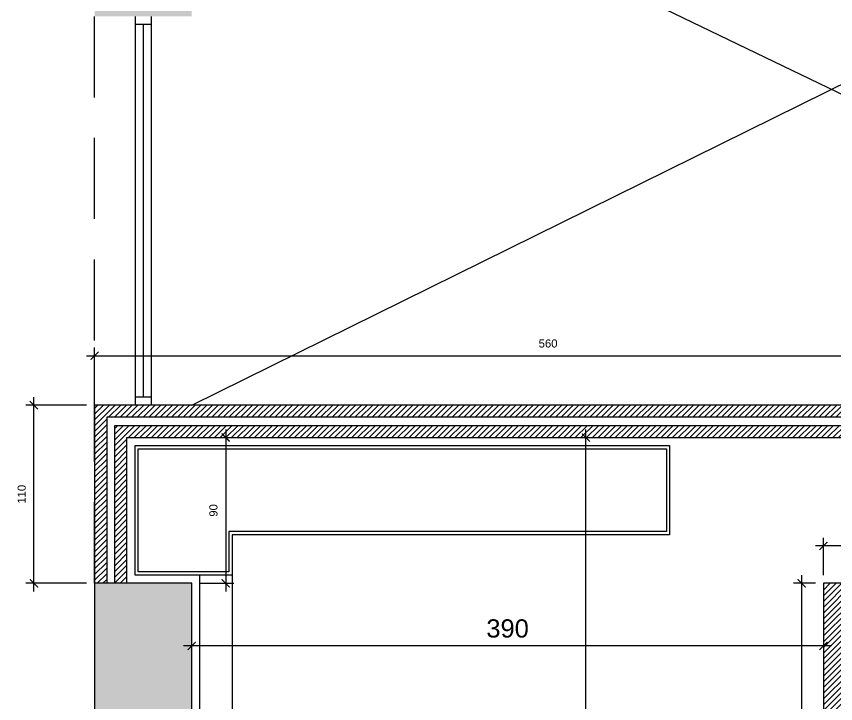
# Model space of a CAD drawing. Header units: centimetres. Extents: x 96271 to 179142, y 9855 to 112216.
# Drawn here: x 138828 to 139334, y 61676 to 62100 of the extents above; entities that cross this region are included whole.
import ezdxf

# ---------------------------------------------------------------- set-up
doc = ezdxf.new("R2010")
doc.units = ezdxf.units.CM
doc.header["$LTSCALE"] = 100
doc.header["$MEASUREMENT"] = 0
doc.header["$PDSIZE"] = 0.2
doc.linetypes.add('DASHED', pattern=[0.75, 0.5, -0.25])
doc.layers.get('0').update_dxf_attribs({"linetype": 'CONTINUOUS'})
doc.layers.get('DEFPOINTS').update_dxf_attribs({"linetype": 'CONTINUOUS'})
for name, color, linetype in [('A-Dim', 2, 'CONTINUOUS'), ('A-Dim CMU', 2, 'CONTINUOUS'), ('A-Furn-Free', 32, 'CONTINUOUS'), ('A-Glass-Full', 140, 'CONTINUOUS'), ('A-Otln-Abv', 1, 'DASHED'), ('A-Patt-CMU', 8, 'CONTINUOUS'), ('A-Patt-Strcr', 8, 'CONTINUOUS'), ('A-Wall-Full', 5, 'CONTINUOUS'), ('A-Wall-Strctr', 6, 'CONTINUOUS')]:
    doc.layers.add(name, color=color, linetype=linetype)
doc.styles.get("Standard").update_dxf_attribs({"font": 'arial.ttf'})
doc.dimstyles.new('1-50', dxfattribs={"dimtxt": 11.25, "dimasz": 5, "dimexe": 5, "dimexo": 5, "dimgap": 5, "dimtad": 1, "dimdec": 1, "dimrnd": 0.5, "dimzin": 12, "dimdsep": 46, "dimtxsty": 'Standard', "dimblk": 'ARCHTICK', "dimcen": 0.09, "dimdle": 5, "dimadec": 0, "dimazin": 3, "dimtfac": 1, "dimtdec": 1, "dimtix": 1, "dimtofl": 0, "dimtmove": 1, "dimatfit": 3, "dimfxl": 5, "dimtolj": 1, "dimtzin": 0, "dimarcsym": 0})

# ---------------------------------------------------------------- blocks, each defined once
blk = doc.blocks.new('_ArchTick')
at = {"color": 0, "linetype": 'ByBlock', "const_width": 0.15}
blk.add_lwpolyline([(-0.5, -0.5), (0.5, 0.5)], dxfattribs=at)
blk = doc.blocks.new('*D175')
at = {"layer": 'A-Dim', "color": 0, "lineweight": -2, "transparency": 16777216}
blk.add_line((139179.94, 61365.33), (139179.94, 61845.33), dxfattribs=at)
at = {"layer": 'DEFPOINTS', "color": 0, "transparency": 16777216}
for p in [(139179.94, 61840.33), (139209.88, 61840.33), (139209.88, 61370.33)]:
    blk.add_point(p, dxfattribs=at)
at = {"layer": 'A-Dim', "color": 0, "lineweight": -2, "transparency": 16777216, "xscale": 5, "yscale": 5, "zscale": 5}
for p, rotation in [((139179.94, 61840.33), 90), ((139179.94, 61370.33), 270)]:
    blk.add_blockref('_ArchTick', p, dxfattribs=dict(at, rotation=rotation))
at = {"layer": 'A-Dim', "color": 0, "transparency": 16777216, "insert": (139169.19, 61605.33), "char_height": 11.25, "attachment_point": 5, "rotation": 90}
blk.add_mtext('\\A1;470', dxfattribs=at)
blk = doc.blocks.new('*D176')
at = {"layer": 'A-Dim', "color": 0, "lineweight": -2, "transparency": 16777216}
blk.add_line((139331.56, 61711.66), (138931.56, 61711.66), dxfattribs=at)
at = {"layer": 'DEFPOINTS', "color": 0, "transparency": 16777216}
for p in [(138936.56, 61738.35), (139326.56, 61738.35), (138936.56, 61711.66)]:
    blk.add_point(p, dxfattribs=at)
at = {"layer": 'A-Dim', "color": 0, "lineweight": -2, "transparency": 16777216, "xscale": 5, "yscale": 5, "zscale": 5}
for p, rotation in [((138936.56, 61711.66), 180.0000000007803), ((139326.56, 61711.66), 7.80255859922363e-10)]:
    blk.add_blockref('_ArchTick', p, dxfattribs=dict(at, rotation=rotation))
at = {"layer": 'A-Dim', "color": 0, "transparency": 16777216, "insert": (139131.56, 61722.4), "char_height": 11.25, "attachment_point": 5}
blk.add_mtext('\\A1;390', dxfattribs=at)
blk = doc.blocks.new('*D773')
at = {"layer": 'A-Dim CMU', "color": 0, "lineweight": -2, "transparency": 16777216}
for p, q in [((139326.56, 61755.33), (139326.56, 61778.41)), ((139736.56, 61755.33), (139736.56, 61778.41)), ((139741.56, 61773.41), (139321.56, 61773.41))]:
    blk.add_line(p, q, dxfattribs=at)
at = {"layer": 'DEFPOINTS', "color": 0, "transparency": 16777216}
for p in [(139326.56, 61773.41), (139326.56, 61750.33), (139736.56, 61750.33)]:
    blk.add_point(p, dxfattribs=at)
at = {"layer": 'A-Dim CMU', "color": 0, "lineweight": -2, "transparency": 16777216, "xscale": 5, "yscale": 5, "zscale": 5}
for p, rotation in [((139326.56, 61773.41), 180.0000000088816), ((139736.56, 61773.41), 8.88161544310151e-09)]:
    blk.add_blockref('_ArchTick', p, dxfattribs=dict(at, rotation=rotation))
at = {"layer": 'A-Dim CMU', "color": 0, "transparency": 16777216, "insert": (139531.56, 61780.96), "char_height": 5, "attachment_point": 5, "rotation": 0}
blk.add_mtext('\\A1;410', dxfattribs=at)
blk = doc.blocks.new('*D774')
at = {"layer": 'A-Dim CMU', "color": 0, "lineweight": -2, "transparency": 16777216}
for p, q in [((139313.07, 61755.33), (139313.07, 61365.33)), ((139321.56, 61750.33), (139308.07, 61750.33)), ((139321.56, 61370.33), (139308.07, 61370.33))]:
    blk.add_line(p, q, dxfattribs=at)
at = {"layer": 'DEFPOINTS', "color": 0, "transparency": 16777216}
for p in [(139326.56, 61750.33), (139313.07, 61370.33), (139326.56, 61370.33)]:
    blk.add_point(p, dxfattribs=at)
at = {"layer": 'A-Dim CMU', "color": 0, "lineweight": -2, "transparency": 16777216, "xscale": 5, "yscale": 5, "zscale": 5}
for p, rotation in [((139313.07, 61750.33), 90), ((139313.07, 61370.33), 270)]:
    blk.add_blockref('_ArchTick', p, dxfattribs=dict(at, rotation=rotation))
at = {"layer": 'A-Dim CMU', "color": 0, "transparency": 16777216, "insert": (139305.52, 61560.33), "char_height": 5, "attachment_point": 5, "rotation": 90}
blk.add_mtext('\\A1;380', dxfattribs=at)
blk = doc.blocks.new('*D780')
at = {"layer": 'A-Dim CMU', "color": 0, "lineweight": -2, "transparency": 16777216}
for p, q in [((138839.15, 61745.33), (138839.15, 61865.33)), ((138871.56, 61860.33), (138834.15, 61860.33)), ((138871.56, 61750.33), (138834.15, 61750.33))]:
    blk.add_line(p, q, dxfattribs=at)
at = {"layer": 'DEFPOINTS', "color": 0, "transparency": 16777216}
for p in [(138839.15, 61860.33), (138876.56, 61860.33), (138876.56, 61750.33)]:
    blk.add_point(p, dxfattribs=at)
at = {"layer": 'A-Dim CMU', "color": 0, "lineweight": -2, "transparency": 16777216, "xscale": 5, "yscale": 5, "zscale": 5}
for p, rotation in [((138839.15, 61860.33), 90), ((138839.15, 61750.33), 270)]:
    blk.add_blockref('_ArchTick', p, dxfattribs=dict(at, rotation=rotation))
at = {"layer": 'A-Dim CMU', "color": 0, "transparency": 16777216, "insert": (138831.6, 61805.33), "char_height": 5, "attachment_point": 5, "rotation": 90}
blk.add_mtext('\\A1;110', dxfattribs=at)
blk = doc.blocks.new('*D781')
at = {"layer": 'A-Dim CMU', "color": 0, "lineweight": -2, "transparency": 16777216}
for p, q in [((138876.56, 61865.33), (138876.56, 61895.81)), ((139436.56, 61865.33), (139436.56, 61895.81)), ((138871.56, 61890.81), (139441.56, 61890.81))]:
    blk.add_line(p, q, dxfattribs=at)
at = {"layer": 'DEFPOINTS', "color": 0, "transparency": 16777216}
for p in [(139436.56, 61890.81), (138876.56, 61860.33), (139436.56, 61860.33)]:
    blk.add_point(p, dxfattribs=at)
at = {"layer": 'A-Dim CMU', "color": 0, "lineweight": -2, "transparency": 16777216, "xscale": 5, "yscale": 5, "zscale": 5, "rotation": 180}
blk.add_blockref('_ArchTick', (138876.56, 61890.81), dxfattribs=at)
at = {"layer": 'A-Dim CMU', "color": 0, "lineweight": -2, "transparency": 16777216, "xscale": 5, "yscale": 5, "zscale": 5}
blk.add_blockref('_ArchTick', (139436.56, 61890.81), dxfattribs=at)
at = {"layer": 'A-Dim CMU', "color": 0, "transparency": 16777216, "insert": (139156.56, 61898.36), "char_height": 5, "attachment_point": 5}
blk.add_mtext('\\A1;560', dxfattribs=at)
blk = doc.blocks.new('*D784')
at = {"layer": 'A-Dim CMU', "color": 0, "lineweight": -2, "transparency": 16777216}
for p, q in [((138957.53, 61845.33), (138957.53, 61745.33)), ((138941.56, 61840.33), (138962.53, 61840.33)), ((138941.56, 61750.33), (138962.53, 61750.33))]:
    blk.add_line(p, q, dxfattribs=at)
at = {"layer": 'DEFPOINTS', "color": 0, "transparency": 16777216}
for p in [(138936.56, 61840.33), (138936.56, 61750.33), (138957.53, 61750.33)]:
    blk.add_point(p, dxfattribs=at)
at = {"layer": 'A-Dim CMU', "color": 0, "lineweight": -2, "transparency": 16777216, "xscale": 5, "yscale": 5, "zscale": 5}
for p, rotation in [((138957.53, 61840.33), 90), ((138957.53, 61750.33), 270)]:
    blk.add_blockref('_ArchTick', p, dxfattribs=dict(at, rotation=rotation))
at = {"layer": 'A-Dim CMU', "color": 0, "transparency": 16777216, "insert": (138949.98, 61795.33), "char_height": 5, "attachment_point": 5, "rotation": 90}
blk.add_mtext('\\A1;90', dxfattribs=at)

msp = doc.modelspace()

# ---------------------------------------------------------------- hatches: boundary and pattern name
at = {"layer": 'A-Patt-CMU'}
h = msp.add_hatch(dxfattribs=at)
h.set_pattern_fill('ANSI31', color=256, scale=20, angle=180)
h.set_pattern_definition([(225, (149663.1543, 69378.0145), (1.76776695, -1.76776695), [])])
h.paths.add_polyline_path([(139761.559, 61580.329), (139736.559, 61580.329), (139736.559, 61405.329), (139761.559, 61405.329), (139761.559, 61435.329), (139961.559, 61435.329), (139961.559, 61445.329), (139751.559, 61445.329), (139751.559, 61415.329), (139746.559, 61415.329), (139746.559, 61570.329), (139751.559, 61570.329), (139751.559, 61450.329), (139961.559, 61450.329), (139961.559, 61460.329), (139761.559, 61460.329)])
h.paths.add_polyline_path([(139986.559, 62050.329), (139976.559, 62050.329), (139976.559, 61895.329), (139986.559, 61895.329)])
h.paths.add_polyline_path([(139971.559, 62050.329), (139961.559, 62050.329), (139961.559, 61895.329), (139971.559, 61895.329)])
h.paths.add_polyline_path([(139991.559, 61870.329), (139991.559, 61880.329), (139986.559, 61880.329), (139986.559, 61870.329)])
h.paths.add_polyline_path([(140081.559, 61885.329), (140081.559, 61870.329), (140391.559, 61870.329), (140391.559, 61885.329), (140161.559, 61885.329), (140161.559, 61960.329), (140146.559, 61960.329), (140146.559, 61885.329)])
h.paths.add_polyline_path([(139971.559, 62125.329), (139971.559, 62180.329), (139961.559, 62180.329), (139961.559, 62125.329)])
h.paths.add_polyline_path([(139976.559, 62180.329), (139976.559, 62125.329), (139986.559, 62125.329), (139986.559, 62180.329)])
h.paths.add_polyline_path([(140476.559, 62180.329), (140476.559, 62125.329), (140486.559, 62125.329), (140486.559, 62180.329)])
h.paths.add_polyline_path([(140471.559, 62125.329), (140471.559, 62180.329), (140461.559, 62180.329), (140461.559, 62125.329)])
h.paths.add_polyline_path([(140221.559, 61440.329), (140471.559, 61440.329), (140471.559, 61870.329), (140461.559, 61870.329), (140461.559, 61450.329), (140221.559, 61450.329)], flags=17)
h.paths.add_polyline_path([(140476.559, 61435.329), (140221.559, 61435.329), (140221.559, 61285.329), (140161.559, 61285.329), (140161.559, 61275.329), (140231.559, 61275.329), (140231.559, 61425.329), (140486.559, 61425.329), (140486.559, 61870.329), (140476.559, 61870.329)])
h.paths.add_polyline_path([(140504.059, 62057.829), (140486.559, 62057.829), (140486.559, 62050.329), (140496.559, 62050.329), (140496.559, 61950.329), (140401.559, 61950.329), (140401.559, 62050.329), (140461.559, 62050.329), (140461.559, 62065.329), (140081.559, 62065.329), (140081.559, 62050.329), (140146.559, 62050.329), (140146.559, 62040.329), (140161.559, 62040.329), (140161.559, 62050.329), (140391.559, 62050.329), (140391.559, 61940.329), (140496.559, 61940.329), (140496.559, 61895.329), (140504.059, 61895.329)])
h.paths.add_polyline_path([(139751.559, 62050.329), (139751.559, 61850.329), (139761.559, 61850.329), (139761.559, 62050.329)])
h.paths.add_polyline_path([(139746.559, 61850.329), (139746.559, 62050.329), (139736.559, 62050.329), (139736.559, 61850.329)])
h.paths.add_polyline_path([(138884.059, 61750.329), (138884.059, 61852.829), (139436.559, 61852.829), (139436.559, 61860.329), (138876.559, 61860.329), (138876.559, 61750.329)])
h.paths.add_polyline_path([(138889.059, 61847.829), (138889.059, 61750.329), (138896.559, 61750.329), (138896.559, 61840.329), (138936.559, 61840.329), (139421.559, 61840.329), (139436.559, 61840.329), (139436.559, 61847.829)], flags=17)
h.paths.add_polyline_path([(139676.559, 61190.329), (139736.559, 61190.329), (139736.559, 61200.329), (139676.559, 61200.329)])
h.paths.add_polyline_path([(139736.559, 61185.329), (139676.559, 61185.329), (139676.559, 61175.329), (139736.559, 61175.329)])
h.paths.add_polyline_path([(139476.559, 61185.329), (139246.559, 61185.329), (139246.559, 61175.329), (139476.559, 61175.329)])
h.paths.add_polyline_path([(139246.559, 61190.329), (139476.559, 61190.329), (139476.559, 61200.329), (139426.559, 61200.329), (139426.559, 61265.329), (139411.559, 61265.329), (139411.559, 61200.329), (139246.559, 61200.329)])
h.paths.add_polyline_path([(139086.559, 61185.329), (138936.559, 61185.329), (138936.559, 61175.329), (139086.559, 61175.329)])
h.paths.add_polyline_path([(138936.559, 61190.329), (139086.559, 61190.329), (139086.559, 61200.329), (138936.559, 61200.329)])
h.paths.add_polyline_path([(139439.059, 62282.829), (139439.059, 62235.329), (139446.559, 62235.329), (139446.559, 62275.329), (139486.559, 62275.329), (139486.559, 62235.329), (139494.059, 62235.329), (139494.059, 62282.829)], flags=17)
h.paths.add_polyline_path([(139434.059, 62235.329), (139434.059, 62287.829), (139499.059, 62287.829), (139499.059, 62235.329), (139506.559, 62235.329), (139506.559, 62295.329), (139426.559, 62295.329), (139426.559, 62235.329)])
h.paths.add_polyline_path([(139164.059, 62282.829), (139164.059, 62235.329), (139171.559, 62235.329), (139171.559, 62275.329), (139211.559, 62275.329), (139211.559, 62235.329), (139219.059, 62235.329), (139219.059, 62282.829)], flags=17)
h.paths.add_polyline_path([(139159.059, 62235.329), (139159.059, 62287.829), (139224.059, 62287.829), (139224.059, 62235.329), (139231.559, 62235.329), (139231.559, 62295.329), (139151.559, 62295.329), (139151.559, 62235.329)])
h.paths.add_polyline_path([(138949.059, 62287.829), (138949.059, 62235.329), (138956.559, 62235.329), (138956.559, 62295.329), (138876.559, 62295.329), (138876.559, 62180.329), (138884.059, 62180.329), (138884.059, 62287.829)])
h.paths.add_polyline_path([(138944.059, 62235.329), (138944.059, 62282.829), (138889.059, 62282.829), (138889.059, 62180.329), (138896.559, 62180.329), (138896.559, 62275.329), (138936.559, 62275.329), (138936.559, 62235.329)], flags=17)
h.paths.add_polyline_path([(139751.559, 62285.329), (139751.559, 62200.329), (139761.559, 62200.329), (139761.559, 62295.329), (139681.559, 62295.329), (139681.559, 62235.329), (139691.559, 62235.329), (139691.559, 62285.329)])
h.paths.add_polyline_path([(139746.559, 62200.329), (139746.559, 62280.329), (139696.559, 62280.329), (139696.559, 62235.329), (139706.559, 62235.329), (139706.559, 62270.329), (139736.559, 62270.329), (139736.559, 62200.329)], flags=17)
h.paths.add_polyline_path([(139136.559, 61200.329), (139136.559, 61190.329), (139196.559, 61190.329), (139196.559, 61200.329)])
h.paths.add_polyline_path([(139136.559, 61185.329), (139136.559, 61175.329), (139196.559, 61175.329), (139196.559, 61185.329)])
h.paths.add_polyline_path([(138884.059, 61570.329), (138884.059, 61670.329), (138876.559, 61670.329), (138876.559, 61570.329)])
h.paths.add_polyline_path([(138896.559, 61570.329), (138896.559, 61670.329), (138889.059, 61670.329), (138889.059, 61570.329)])
h.paths.add_polyline_path([(139046.559, 61440.329), (139031.559, 61440.329), (139031.559, 61355.329), (139159.059, 61355.329), (139159.059, 61200.329), (139174.059, 61200.329), (139174.059, 61355.329), (139411.559, 61355.329), (139411.559, 61345.329), (139426.559, 61345.329), (139426.559, 61370.329), (139341.559, 61370.329), (139341.559, 61735.329), (139736.559, 61735.329), (139736.559, 61750.329), (139326.559, 61750.329), (139326.559, 61370.329), (139046.559, 61370.329)])
at = {"layer": 'A-Patt-Strcr'}
h = msp.add_hatch(dxfattribs=at)
h.set_pattern_fill('AR-CONC', color=256, scale=2)
h.set_pattern_definition([(50, (149598.393, 77124.047), (14.345204, -1.255043), [1.5, -16.5]), (355, (149598.393, 77124.047), (-2.775027, 15.043843), [1.2, -13.2]), (100.451444, (149599.589, 77123.942), (11.570177, 13.7888), [1.274804, -14.022842]), (46.1842, (149598.393, 77128.047), (21.344827, -3.310386), [2.25, -24.75]), (96.63564, (149600.172, 77127.77), (18.69324, 19.482372), [1.912207, -21.034275]), (351.18416, (149598.393, 77128.047), (18.69324, 19.482372), [1.8, -19.8]), (21, (149600.393, 77127.047), (11.938141, -8.052378), [1.5, -16.5]), (326, (149600.393, 77127.047), (4.866307, 14.503001), [1.2, -13.2]), (71.451445, (149601.388, 77126.376), (16.804448, 6.450623), [1.274804, -14.022842]), (37.5, (149598.393, 77124.047), (0.2431971, 6.6578771), [0, -13.04, 0, -13.4, 0, -13.25]), (7.5, (149598.393, 77124.047), (5.2613907, 7.8882342), [0, -7.64, 0, -12.74, 0, -5.05]), (327.5, (149593.933, 77124.047), (10.6764487, -0.4510974), [0, -5, 0, -15.6, 0, -20.7]), (317.5, (149591.933, 77124.047), (11.6637234, 2.0020996), [0, -6.5, 0, -10.36, 0, -14.7])])
h.paths.add_polyline_path([(140486.559, 62390.329), (140461.559, 62390.329), (140461.559, 62350.329), (140486.559, 62350.329)])
h.paths.add_polyline_path([(139986.559, 62390.329), (139961.559, 62390.329), (139961.559, 62350.329), (139986.559, 62350.329)])
h.paths.add_polyline_path([(139986.559, 62125.329), (139961.559, 62125.329), (139961.559, 62050.329), (139986.559, 62050.329)])
h.paths.add_polyline_path([(140486.559, 62125.329), (140461.559, 62125.329), (140461.559, 62050.329), (140486.559, 62050.329)])
h.paths.add_polyline_path([(140506.559, 61895.329), (140391.559, 61895.329), (140391.559, 61870.329), (140506.559, 61870.329)])
h.paths.add_polyline_path([(139986.559, 61895.329), (139961.559, 61895.329), (139961.559, 61670.329), (139986.559, 61670.329)])
h.paths.add_polyline_path([(139761.559, 62200.329), (139736.559, 62200.329), (139736.559, 62050.329), (139761.559, 62050.329)])
h.paths.add_polyline_path([(138936.559, 62180.329), (138876.559, 62180.329), (138876.559, 62100.329), (138936.559, 62100.329)])
h.paths.add_polyline_path([(138936.559, 61750.329), (138876.559, 61750.329), (138876.559, 61670.329), (138936.559, 61670.329)])
h.paths.add_polyline_path([(140136.559, 61300.329), (139986.559, 61300.329), (139986.559, 61275.329), (140136.559, 61275.329)])
h.paths.add_polyline_path([(140341.559, 61600.329), (140311.559, 61600.329), (140311.559, 61570.329), (140341.559, 61570.329)])
h.paths.add_polyline_path([(140341.559, 61750.329), (140311.559, 61750.329), (140311.559, 61720.329), (140341.559, 61720.329)])
h.paths.add_polyline_path([(139761.559, 61315.329), (139736.559, 61315.329), (139736.559, 61175.329), (139761.559, 61175.329), (139761.559, 61214.093)])
h.paths.add_polyline_path([(138936.559, 61270.329), (138876.559, 61270.329), (138876.559, 61175.329), (138936.559, 61175.329)])
h.paths.add_polyline_path([(139761.559, 61760.329), (139736.559, 61760.329), (139736.559, 61670.329), (139761.559, 61670.329)])
h.paths.add_polyline_path([(139986.559, 61430.329), (139976.559, 61430.329), (139976.559, 61460.329), (139961.559, 61460.329), (139961.559, 61275.329), (139986.559, 61275.329)])
h.paths.add_polyline_path([(140146.559, 61460.329), (140146.559, 61430.329), (140136.559, 61430.329), (140136.559, 61275.329), (140161.559, 61275.329), (140161.559, 61460.329)])

# ---------------------------------------------------------------- linework, layer by layer
for points in [[(138916.559, 62255.329), (139736.559, 61860.329)], [(138936.559, 61860.329), (139736.559, 62255.329)]]:
    msp.add_lwpolyline(points)
at = {"layer": 'A-Furn-Free', "linetype": 'ByBlock'}
for points in [[(139231.559, 61835.329), (139231.559, 61780.329), (138961.559, 61780.329), (138961.559, 61755.329), (138901.559, 61755.329), (138901.559, 61835.329)], [(139229.559, 61833.329), (139229.559, 61782.329), (138959.559, 61782.329), (138959.559, 61757.329), (138903.559, 61757.329), (138903.559, 61833.329)]]:
    msp.add_lwpolyline(points, close=True, dxfattribs=at)
msp.add_lwpolyline([(138961.559, 61755.329), (138961.559, 61595.329), (138901.559, 61595.329), (138901.559, 61665.329), (138941.559, 61665.329), (138941.559, 61755.329)], dxfattribs=at)
at = {"layer": 'A-Glass-Full'}
for p, q in [((138901.559, 62100.329), (138901.559, 61860.329)), ((138911.559, 62100.329), (138911.559, 61860.329)), ((138911.559, 62095.329), (138901.559, 62095.329)), ((138906.559, 62095.329), (138906.559, 61865.329)), ((138911.559, 61865.329), (138901.559, 61865.329))]:
    msp.add_line(p, q, dxfattribs=at)
at = {"layer": 'A-Otln-Abv'}
msp.add_line((138876.559, 61750.329), (138876.559, 62100.329), dxfattribs=at)
at = {"layer": 'A-Wall-Full'}
for p, q in [((139736.559, 61750.329), (139326.559, 61750.329)), ((139326.559, 61750.329), (139326.559, 61370.329))]:
    msp.add_line(p, q, dxfattribs=at)
for points in [[(138896.559, 61750.329), (138896.559, 61840.329), (139436.559, 61840.329), (139436.559, 61860.329), (138876.559, 61860.329), (138876.559, 61750.329)], [(138889.059, 61750.329), (138889.059, 61847.829), (139436.559, 61847.829), (139436.559, 61852.829), (138884.059, 61852.829), (138884.059, 61750.329)]]:
    msp.add_lwpolyline(points, dxfattribs=at)
at = {"layer": 'A-Wall-Strctr'}
msp.add_lwpolyline([(138936.559, 61750.329), (138876.559, 61750.329), (138876.559, 61670.329), (138936.559, 61670.329)], close=True, dxfattribs=at)

# ---------------------------------------------------------------- dimensions: what is measured, and where the dimension line sits
at = {"layer": 'A-Dim'}
for p1, p2, distance, picture, middle in [((139209.878, 61370.329), (139209.878, 61840.329), 29.941, '*D175', (139169.193, 61605.329)), ((139326.559, 61738.35), (138936.559, 61738.35), 26.694, '*D176', (139131.559, 61722.403))]:
    dim = msp.add_aligned_dim(p1=p1, p2=p2, distance=distance, dimstyle='1-50', override={"dimse1": 1, "dimse2": 1}, dxfattribs=at)
    dim.commit()
    dim.dimension.update_dxf_attribs({"geometry": picture, "text_midpoint": middle})
at = {"layer": 'A-Dim CMU'}
for p1, p2, distance, picture, middle in [((138876.559, 61860.329), (139436.559, 61860.329), 30.48, '*D781', (139156.559, 61898.362)), ((138876.559, 61750.329), (138876.559, 61860.329), 37.406, '*D780', (138831.6, 61805.329)), ((138936.559, 61840.329), (138936.559, 61750.329), 20.974, '*D784', (138949.981, 61795.329)), ((139736.559, 61750.329), (139326.559, 61750.329), -23.076, '*D773', (139531.559, 61780.958)), ((139326.559, 61750.329), (139326.559, 61370.329), -13.487, '*D774', (139305.518, 61560.329))]:
    dim = msp.add_aligned_dim(p1=p1, p2=p2, distance=distance, dimstyle='1-50', override={"dimtxt": 5}, dxfattribs=at)
    dim.commit()
    dim.dimension.update_dxf_attribs({"geometry": picture, "text_midpoint": middle})

doc.saveas('drawing.dxf')
